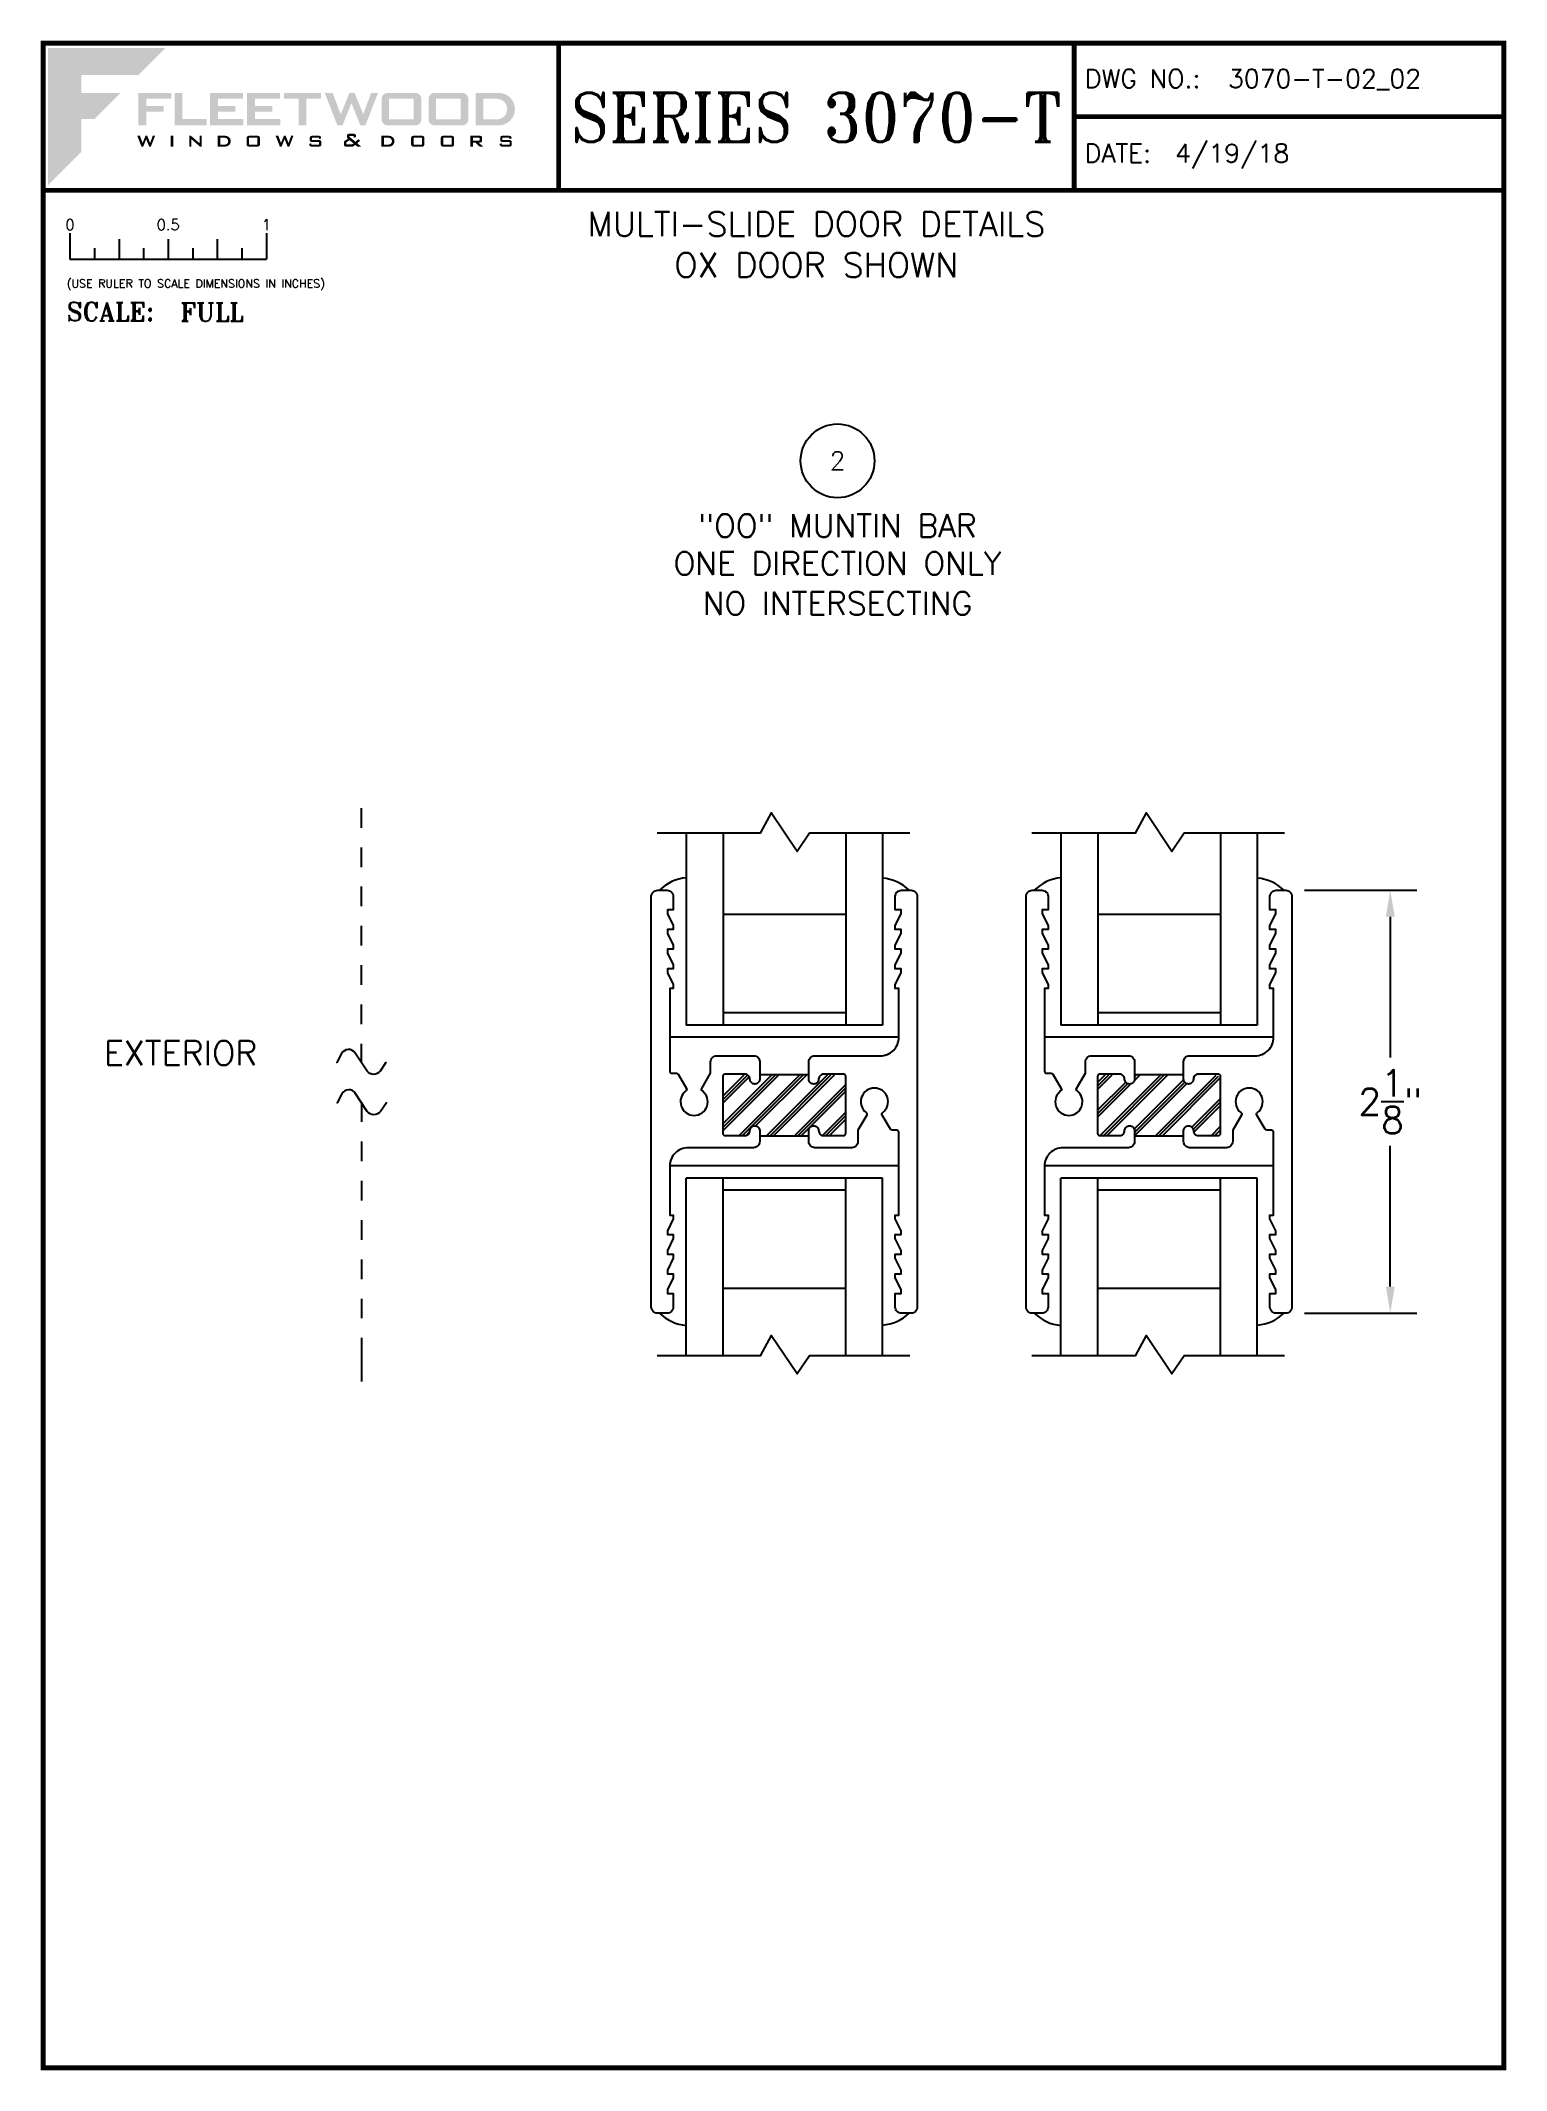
# Paper-space layout 'DETAIL 2' of a CAD drawing. Extents: x 0.3 to 7.8, y 0.1 to 10.4.
# The model-space entities are those that its viewports show. They can reach past a viewport. Long polylines and large blocks are cut down to what shows.
import ezdxf
from ezdxf.enums import TextEntityAlignment as Align

# ---------------------------------------------------------------- set-up
doc = ezdxf.new("R2010")
doc.units = 0
doc.header["$LTSCALE"] = 0.25
doc.header["$MEASUREMENT"] = 0
doc.linetypes.add('HIDDEN', pattern=[0.375, 0.25, -0.125])
doc.layers.get('0').update_dxf_attribs({"linetype": 'CONTINUOUS'})
doc.layers.get('DEFPOINTS').update_dxf_attribs({"color": 1, "linetype": 'CONTINUOUS'})
for name, color, linetype in [('DIM', 7, 'CONTINUOUS'), ('GLASS-VINYL', 7, 'CONTINUOUS'), ('SASH', 5, 'CONTINUOUS'), ('TEXT', 7, 'CONTINUOUS'), ('TITLE-BLOCK', 7, 'CONTINUOUS'), ('VENT', 5, 'CONTINUOUS')]:
    doc.layers.add(name, color=color, linetype=linetype)
doc.layers.add('VP', color=40, linetype='CONTINUOUS', plot=False)
doc.layers.get('VP').off()
doc.styles.add('ROMANS', font='romans')
doc.styles.add('ROMANT', font='romant')
doc.styles.add('SIMPLEX-094', font='simplex.shx', dxfattribs={"height": 0.094})
doc.styles.get("Standard").update_dxf_attribs({"font": 'simplex.shx'})
doc.dimstyles.new('FULL SCALE', dxfattribs={"dimscale": 0.75, "dimtxt": 0.18, "dimasz": 0.18, "dimexe": 0.18, "dimexo": 0.125, "dimgap": 0.09, "dimtad": 0, "dimtih": 1, "dimtoh": 1, "dimdec": 4, "dimzin": 0, "dimdsep": 46, "dimlunit": 4, "dimtxsty": 'Standard', "dimcen": 0.09, "dimadec": 0, "dimazin": 0, "dimtfac": 1, "dimtdec": 4, "dimtofl": 0, "dimtmove": 0, "dimatfit": 3, "dimfxl": 0, "dimtolj": 1, "dimtzin": 0, "dimarcsym": 0})

# ---------------------------------------------------------------- blocks, each defined once
blk = doc.blocks.new('Fleetwood_Logo_6-10-15')
h = blk.add_hatch(color=154)
h.dxf.hatch_style = 1
h.paths.add_polyline_path([(0.2526, -0.0017), (0.0019, -0.0017), (0.0019, -0.2942), (0.0725, -0.2236), (0.0725, -0.1535), (0.1007, -0.1535), (0.1567, -0.0976), (0.0725, -0.0976), (0.0725, -0.0596), (0.1946, -0.0596)])
h = blk.add_hatch(color=251)
h.dxf.hatch_style = 1
h.paths.add_polyline_path([(0.2487, -0.1256), (0.2112, -0.1256), (0.2112, -0.1102), (0.2647, -0.1102), (0.2647, -0.0976), (0.1946, -0.0976), (0.1946, -0.1667), (0.2112, -0.1667), (0.2112, -0.1377), (0.2487, -0.1377)])
h = blk.add_hatch(color=251)
h.dxf.hatch_style = 1
h.paths.add_polyline_path([(0.2886, -0.0976), (0.272, -0.0976), (0.272, -0.1667), (0.3401, -0.1667), (0.3401, -0.1535), (0.2886, -0.1535)])
h = blk.add_hatch(color=251)
h.dxf.hatch_style = 1
h.paths.add_polyline_path([(0.4175, -0.0976), (0.3474, -0.0976), (0.3474, -0.1667), (0.4185, -0.1667), (0.4185, -0.1534), (0.364, -0.1534), (0.364, -0.1377), (0.4015, -0.1377), (0.4015, -0.1256), (0.364, -0.1256), (0.364, -0.1102), (0.4175, -0.1102)])
h = blk.add_hatch(color=251)
h.dxf.hatch_style = 1
h.paths.add_polyline_path([(0.4965, -0.0976), (0.4264, -0.0976), (0.4264, -0.1667), (0.4975, -0.1667), (0.4975, -0.1534), (0.443, -0.1534), (0.443, -0.1377), (0.4804, -0.1377), (0.4804, -0.1256), (0.443, -0.1256), (0.443, -0.1102), (0.4965, -0.1102)])
h = blk.add_hatch(color=251)
h.dxf.hatch_style = 1
h.paths.add_polyline_path([(0.5842, -0.0976), (0.5054, -0.0976), (0.5054, -0.1102), (0.5365, -0.1102), (0.5365, -0.1667), (0.5531, -0.1667), (0.5531, -0.1102), (0.5842, -0.1102)])
h = blk.add_hatch(color=251)
h.dxf.hatch_style = 1
h.paths.add_polyline_path([(0.6089, -0.0976), (0.5921, -0.0976), (0.6188, -0.1667), (0.63, -0.1667), (0.6489, -0.1192), (0.6679, -0.1667), (0.6789, -0.1667), (0.7056, -0.0976), (0.6908, -0.0976), (0.6742, -0.1433), (0.6558, -0.0976), (0.6446, -0.0976), (0.6261, -0.1433)])
h = blk.add_hatch(color=251)
h.dxf.hatch_style = 1
h.paths.add_polyline_path([(0.7853, -0.0976), (0.726, -0.0976, 0.414214), (0.7133, -0.1102), (0.7133, -0.154, 0.414214), (0.726, -0.1667), (0.7853, -0.1667, 0.414214), (0.798, -0.154), (0.798, -0.1102, 0.414214)])
h.paths.add_polyline_path([(0.7819, -0.1102), (0.7819, -0.154), (0.7294, -0.154), (0.7294, -0.1102)], flags=16)
h = blk.add_hatch(color=251)
h.dxf.hatch_style = 1
h.paths.add_polyline_path([(0.8856, -0.0976), (0.8262, -0.0976, 0.414214), (0.8136, -0.1102), (0.8136, -0.154, 0.414214), (0.8262, -0.1667), (0.8856, -0.1667, 0.414214), (0.8982, -0.154), (0.8982, -0.1102, 0.414214)])
h.paths.add_polyline_path([(0.8822, -0.1102), (0.8822, -0.154), (0.8296, -0.154), (0.8296, -0.1102)], flags=16)
h = blk.add_hatch(color=251)
h.dxf.hatch_style = 1
h.paths.add_polyline_path([(0.9632, -0.0976), (0.914, -0.0976), (0.914, -0.1667), (0.9632, -0.1667, 1)])
h.paths.add_polyline_path([(0.9301, -0.1102), (0.9593, -0.1102, -1), (0.9593, -0.154), (0.9301, -0.154)], flags=16)
h = blk.add_hatch(color=7)
h.dxf.hatch_style = 1
h.paths.add_polyline_path([(0.2301, -0.1891), (0.2251, -0.1891), (0.2196, -0.2043), (0.2134, -0.1891), (0.2097, -0.1891), (0.2035, -0.2043), (0.1978, -0.1891), (0.1922, -0.1891), (0.2011, -0.2121), (0.2048, -0.2121), (0.2112, -0.1963), (0.2175, -0.2121), (0.2212, -0.2121)])
h = blk.add_hatch(color=7)
h.dxf.hatch_style = 1
h.paths.add_polyline_path([(0.2691, -0.1891), (0.2637, -0.1891), (0.2637, -0.2118), (0.2637, -0.2121), (0.2691, -0.2121)])
h = blk.add_hatch(color=7)
h.dxf.hatch_style = 1
h.paths.add_polyline_path([(0.3077, -0.1964), (0.3259, -0.2121), (0.3298, -0.2121), (0.3298, -0.1891), (0.325, -0.1891), (0.325, -0.2047), (0.3067, -0.1891), (0.3029, -0.1891), (0.3029, -0.2121), (0.3077, -0.2121)])
h = blk.add_hatch(color=7)
h.dxf.hatch_style = 1
h.paths.add_polyline_path([(0.3801, -0.1891), (0.3637, -0.1891), (0.3637, -0.2121), (0.3801, -0.2121, 1)])
h.paths.add_polyline_path([(0.3691, -0.2079), (0.3691, -0.1933), (0.3788, -0.1933, -1), (0.3788, -0.2079)], flags=16)
h = blk.add_hatch(color=7)
h.dxf.hatch_style = 1
h.paths.add_polyline_path([(0.4537, -0.2079), (0.4537, -0.1933, 0.414214), (0.4495, -0.1891), (0.4297, -0.1891, 0.414214), (0.4255, -0.1933), (0.4255, -0.2079, 0.414214), (0.4297, -0.2121), (0.4495, -0.2121, 0.414214)])
h.paths.add_polyline_path([(0.4308, -0.2079), (0.4308, -0.1933), (0.4484, -0.1933), (0.4484, -0.2079)], flags=16)
h = blk.add_hatch(color=7)
h.dxf.hatch_style = 1
h.paths.add_polyline_path([(0.5253, -0.1891), (0.5203, -0.1891), (0.5148, -0.2043), (0.5087, -0.1891), (0.5049, -0.1891), (0.4988, -0.2043), (0.493, -0.1891), (0.4874, -0.1891), (0.4963, -0.2121), (0.5001, -0.2121), (0.5064, -0.1963), (0.5127, -0.2121), (0.5164, -0.2121)])
h = blk.add_hatch(color=7)
h.dxf.hatch_style = 1
h.paths.add_polyline_path([(0.5801, -0.1891), (0.5643, -0.1891, 0.414214), (0.56, -0.1933), (0.56, -0.1981, 0.414214), (0.5643, -0.2024), (0.58, -0.2024), (0.58, -0.2078), (0.5637, -0.2078), (0.5637, -0.2052), (0.5591, -0.2062), (0.5591, -0.2078, 0.414214), (0.5634, -0.2121), (0.5805, -0.2121, 0.414214), (0.5848, -0.2078), (0.5848, -0.2024, 0.414214), (0.5805, -0.1982), (0.5648, -0.1982), (0.5648, -0.193), (0.5798, -0.193), (0.5798, -0.1958), (0.5843, -0.1948), (0.5843, -0.1933, 0.414214)])
h = blk.add_hatch(color=7)
h.dxf.hatch_style = 1
h.paths.add_polyline_path([(0.645, -0.1913, -0.222262), (0.6447, -0.1906), (0.6447, -0.1892), (0.6535, -0.1892), (0.6535, -0.193), (0.6587, -0.1918), (0.6587, -0.189, 0.414214), (0.6544, -0.1847), (0.6437, -0.1847, 0.414214), (0.6394, -0.189), (0.6394, -0.1922, 0.222262), (0.6407, -0.1948), (0.6415, -0.1955), (0.6345, -0.1998, 0.260684), (0.6329, -0.2027), (0.6329, -0.2078, 0.414214), (0.6372, -0.2121), (0.6514, -0.2121, 0.17577), (0.6536, -0.2113), (0.657, -0.2085), (0.6614, -0.2121), (0.6699, -0.2121), (0.6613, -0.2049), (0.6676, -0.1997), (0.6637, -0.1964), (0.6574, -0.2017)])
h.paths.add_polyline_path([(0.6532, -0.2052), (0.6509, -0.2072, -0.17577), (0.6502, -0.2074), (0.6382, -0.2074), (0.6382, -0.2033, -0.260684), (0.6387, -0.2025), (0.6451, -0.1985)], flags=16)
h = blk.add_hatch(color=7)
h.dxf.hatch_style = 1
h.paths.add_polyline_path([(0.7294, -0.1891), (0.713, -0.1891), (0.713, -0.2121), (0.7294, -0.2121, 1)])
h.paths.add_polyline_path([(0.7184, -0.2079), (0.7184, -0.1933), (0.7281, -0.1933, -1), (0.7281, -0.2079)], flags=16)
h = blk.add_hatch(color=7)
h.dxf.hatch_style = 1
h.paths.add_polyline_path([(0.8045, -0.2079), (0.8045, -0.1933, 0.414214), (0.8003, -0.1891), (0.7805, -0.1891, 0.414214), (0.7763, -0.1933), (0.7763, -0.2079, 0.414214), (0.7805, -0.2121), (0.8003, -0.2121, 0.414214)])
h.paths.add_polyline_path([(0.7816, -0.2079), (0.7816, -0.1933), (0.7992, -0.1933), (0.7992, -0.2079)], flags=16)
h = blk.add_hatch(color=7)
h.dxf.hatch_style = 1
h.paths.add_polyline_path([(0.8678, -0.2079), (0.8678, -0.1933, 0.414214), (0.8636, -0.1891), (0.8438, -0.1891, 0.414214), (0.8396, -0.1933), (0.8396, -0.2079, 0.414214), (0.8438, -0.2121), (0.8636, -0.2121, 0.414214)])
h.paths.add_polyline_path([(0.8449, -0.2079), (0.8449, -0.1933), (0.8624, -0.1933), (0.8624, -0.2079)], flags=16)
h = blk.add_hatch(color=7)
h.dxf.hatch_style = 1
h.paths.add_polyline_path([(0.9277, -0.1993), (0.9277, -0.1933, 0.414214), (0.9235, -0.1891), (0.9028, -0.1891), (0.9028, -0.2121), (0.9082, -0.2121), (0.9082, -0.2035), (0.9131, -0.2035), (0.9224, -0.2121), (0.9303, -0.2121), (0.9197, -0.2035), (0.9235, -0.2035, 0.414214)])
h.paths.add_polyline_path([(0.9082, -0.1993), (0.9082, -0.1933), (0.9214, -0.1933, -0.414214), (0.9224, -0.1943), (0.9224, -0.1983, -0.414214), (0.9214, -0.1993)], flags=16)
h = blk.add_hatch(color=7)
h.dxf.hatch_style = 1
h.paths.add_polyline_path([(0.9867, -0.1982), (0.971, -0.1982), (0.971, -0.193), (0.9859, -0.193), (0.9859, -0.1958), (0.9905, -0.1948), (0.9905, -0.1933, 0.414214), (0.9863, -0.1891), (0.9705, -0.1891, 0.414214), (0.9662, -0.1933), (0.9662, -0.1981, 0.414214), (0.9705, -0.2024), (0.9862, -0.2024), (0.9862, -0.2078), (0.9699, -0.2078), (0.9699, -0.2052), (0.9653, -0.2062), (0.9653, -0.2078, 0.414214), (0.9696, -0.2121), (0.9867, -0.2121, 0.414214), (0.991, -0.2078), (0.991, -0.2024, 0.414214)])
blk = doc.blocks.new('A-SIZE_P')
at = {"const_width": 0.025}
blk.add_lwpolyline([(0.313, 0.125), (7.751, 0.125), (7.751, 10.437), (0.313, 10.437)], close=True, dxfattribs=at)
for points in [[(2.938, 10.437), (2.938, 9.687)], [(5.563, 10.437), (5.563, 9.687)], [(5.563, 10.062), (7.751, 10.062)], [(0.313, 9.687), (7.751, 9.687)]]:
    blk.add_lwpolyline(points, dxfattribs=at)
at = {"xscale": 2.387023416083395, "yscale": 2.387023416083395, "zscale": 2.387023416083395}
blk.add_blockref('Fleetwood_Logo_6-10-15', (0.334, 10.416), dxfattribs=at)
for s, style, p in [('DWG NO.:', 'SIMPLEX-094', (5.617, 10.209)), ('DATE:', 'SIMPLEX-094', (5.616, 9.829)), ('SCALE:', 'ROMANT', (0.433, 9.022))]:
    blk.add_text(s, height=0.094, dxfattribs=dict(style=style)).set_placement(p)
for tag, p, style in [('DWG_NO', (6.346, 10.209), 'SIMPLEX-094'), ('DATE', (6.077, 9.829), 'SIMPLEX-094'), ('SCALE', (1.011, 9.02), 'ROMANT')]:
    blk.add_attdef(tag, p, '', height=0.094, dxfattribs=dict(style=style))
for tag, height, style, width, p, p2 in [('DWG_NO_F', 0.094, 'SIMPLEX-094', 1.745692, (6.347, 10.209), (7.683, 10.209)), ('PRODUCT', 0.25, 'ROMANT', 1.390728, (3.001, 9.934), (5.5, 9.934))]:
    blk.add_attdef(tag, text='', height=height, dxfattribs=dict(style=style, width=width)).set_placement(p, p2, align=Align.FIT)
blk = doc.blocks.new('sectball')
blk.add_circle((0, 0), 0.125)
blk.add_attdef('NO', text='', height=0.062).set_placement((0, 0), align=Align.MIDDLE_CENTER)
for tag, p in [('LINE1', (0, -0.2588)), ('LINE2', (0, -0.3864)), ('LINE3', (0, -0.5214))]:
    blk.add_attdef(tag, text='', height=0.078).set_placement(p, align=Align.CENTER)
blk = doc.blocks.new('Full')
for p, q in [((0.137, -0.219), (0.137, -0.35)), ((0.262, -0.294), (0.262, -0.35)), ((0.387, -0.249), (0.387, -0.35)), ((0.512, -0.294), (0.512, -0.35)), ((0.637, -0.249), (0.637, -0.35)), ((0.762, -0.294), (0.762, -0.35)), ((0.887, -0.249), (0.887, -0.35)), ((1.012, -0.294), (1.012, -0.35)), ((1.137, -0.219), (1.137, -0.35)), ((0.137, -0.35), (1.137, -0.35))]:
    blk.add_line(p, q)
for s, p in [('0', (0.137, -0.219)), ('0.5', (0.637, -0.219)), ('1', (1.137, -0.219))]:
    blk.add_text(s, height=0.055).set_placement(p, align=Align.BOTTOM_CENTER)
at = {"style": 'ROMANS'}
blk.add_text('(USE RULER TO SCALE DIMENSIONS IN INCHES)', height=0.04115, dxfattribs=at).set_placement((0.12, -0.495))
blk = doc.blocks.new('*D49')
at = {"layer": 'DEFPOINTS', "color": 0}
for p in [(6.641, 6.123), (6.641, 3.969), (7.172, 3.969)]:
    blk.add_point(p, dxfattribs=at)
at = {"layer": 'DIM', "color": 0, "lineweight": -2}
for p, q in [((6.735, 6.123), (7.307, 6.123)), ((7.172, 5.988), (7.172, 5.271)), ((7.172, 4.104), (7.172, 4.821)), ((6.735, 3.969), (7.307, 3.969))]:
    blk.add_line(p, q, dxfattribs=at)
at = {"layer": 'DIM', "color": 0}
for points in [[(7.15, 5.988), (7.195, 5.988), (7.172, 6.123)], [(7.15, 4.104), (7.195, 4.104), (7.172, 3.969)]]:
    blk.add_solid(points, dxfattribs=at)
at = {"layer": 'DIM', "color": 0, "insert": (7.172, 5.046), "char_height": 0.135, "attachment_point": 5}
blk.add_mtext('\\A1;2{\\H1.000000x;\\S1/8;}"', dxfattribs=at)
blk = doc.blocks.new('3091 MUNTIN BAR')
at = {"linetype": 'Continuous'}
h = blk.add_hatch(dxfattribs=at)
h.set_pattern_fill('PLAST', scale=0.4, angle=45, style=0)
h.set_pattern_definition([(45, (-6.89048, -24.30116), (-0.07071068, 0.07071068), []), (45, (-6.89932, -24.29232), (-0.07071068, 0.07071068), []), (45, (-6.90816, -24.28348), (-0.07071068, 0.07071068), [])])
edge = h.paths.add_edge_path()
edge.add_line((-0.802, 0.137), (-0.552, 0.137))
edge.add_line((-0.552, 0.137), (-0.552, 0.11))
edge.add_arc((-0.526, 0.11), 0.025, 180, 364.5812)
edge.add_line((-0.502, 0.112), (-0.502, 0.137))
edge.add_line((-0.502, 0.137), (-0.395, 0.137))
edge.add_arc((-0.395, 0.106), 0.031, 0, 90, ccw=False)
edge.add_line((-0.364, 0.106), (-0.364, -0.144))
edge.add_arc((-0.395, -0.144), 0.031, -90, 0, ccw=False)
edge.add_line((-0.395, -0.175), (-0.502, -0.175))
edge.add_line((-0.502, -0.175), (-0.502, -0.15))
edge.add_arc((-0.527, -0.15), 0.025, 0, 175.4188)
edge.add_line((-0.552, -0.148), (-0.552, -0.175))
edge.add_line((-0.552, -0.175), (-0.802, -0.175))
edge.add_line((-0.802, -0.175), (-0.802, -0.15))
edge.add_arc((-0.827, -0.15), 0.025, 0, 175.4188)
edge.add_arc((-0.881, -0.146), 0.0297, 278.9864, 355.4188, ccw=False)
edge.add_line((-0.877, -0.175), (-0.959, -0.175))
edge.add_arc((-0.959, -0.144), 0.031, 180, 270, ccw=False)
edge.add_line((-0.99, -0.144), (-0.99, 0.106))
edge.add_arc((-0.959, 0.106), 0.031, 90, 180, ccw=False)
edge.add_line((-0.959, 0.137), (-0.852, 0.137))
edge.add_line((-0.852, 0.137), (-0.852, 0.112))
edge.add_arc((-0.827, 0.112), 0.025, 180, 359.9954)
edge.add_line((-0.802, 0.112), (-0.802, 0.137))
at = {"color": 7}
for p, q in [((-0.552, 0.137), (-0.802, 0.137)), ((-0.552, -0.175), (-0.802, -0.175))]:
    blk.add_line(p, q, dxfattribs=at)
for points in [[(-0.802, 0.13), (-0.802, 0.115, -0.414214), (-0.827, 0.09), (-0.827, 0.09, -0.414214), (-0.852, 0.115, 0.414214), (-0.877, 0.14), (-0.98, 0.14, 0.414214), (-0.99, 0.13), (-0.99, -0.162, 0.414214), (-0.98, -0.172), (-0.877, -0.172, 0.414214), (-0.852, -0.147), (-0.852, -0.147, -0.414214), (-0.827, -0.122), (-0.827, -0.122, -0.414214), (-0.802, -0.147), (-0.802, -0.203, -0.414214), (-0.833, -0.234), (-1.166, -0.234, 0.414214), (-1.26, -0.328), (-1.26, -0.577), (-1.242, -0.577), (-1.242, -0.597), (-1.272, -0.657), (-1.272, -0.677), (-1.242, -0.677), (-1.242, -0.697), (-1.272, -0.757), (-1.272, -0.777), (-1.242, -0.777), (-1.242, -0.797), (-1.272, -0.857), (-1.272, -0.877), (-1.242, -0.877), (-1.242, -0.897), (-1.272, -0.957), (-1.272, -0.977), (-1.242, -0.977), (-1.242, -1.046, -0.414214), (-1.273, -1.077), (-1.323, -1.077, -0.414214), (-1.354, -1.046), (-1.354, 1.046, -0.414214), (-1.323, 1.077), (-1.273, 1.077, -0.414214), (-1.242, 1.046), (-1.242, 0.977), (-1.272, 0.977), (-1.272, 0.957), (-1.242, 0.897), (-1.242, 0.877), (-1.272, 0.877), (-1.272, 0.857), (-1.242, 0.797), (-1.242, 0.777), (-1.272, 0.777), (-1.272, 0.757), (-1.242, 0.697), (-1.242, 0.677), (-1.272, 0.677), (-1.272, 0.657), (-1.242, 0.597), (-1.242, 0.577), (-1.26, 0.577), (-1.26, 0.155, 0.414214), (-1.25, 0.145), (-1.226, 0.145, -0.267949), (-1.217, 0.14), (-1.175, 0.068, -0.377509), (-1.178, 0.055, 2.965263), (-1.094, 0.055, -0.377509), (-1.097, 0.068), (-1.052, 0.145), (-1.052, 0.203, -0.414214), (-1.021, 0.234), (-0.832, 0.234, -0.414214), (-0.802, 0.204), (-0.802, 0.123)], [(-0.552, 0.123), (-0.552, 0.204, -0.414214), (-0.522, 0.234), (-0.188, 0.234, 0.414214), (-0.094, 0.328), (-0.094, 0.577), (-0.112, 0.577), (-0.112, 0.597), (-0.082, 0.657), (-0.082, 0.677), (-0.112, 0.677), (-0.112, 0.697), (-0.082, 0.757), (-0.082, 0.777), (-0.112, 0.777), (-0.112, 0.797), (-0.082, 0.857), (-0.082, 0.877), (-0.112, 0.877), (-0.112, 0.897), (-0.082, 0.957), (-0.082, 0.977), (-0.112, 0.977), (-0.112, 1.046, -0.414214), (-0.081, 1.077), (-0.031, 1.077, -0.414214), (0, 1.046), (0, -1.046, -0.414214), (-0.031, -1.077), (-0.081, -1.077, -0.414214), (-0.112, -1.046), (-0.112, -0.977), (-0.082, -0.977), (-0.082, -0.957), (-0.112, -0.897), (-0.112, -0.877), (-0.082, -0.877), (-0.082, -0.857), (-0.112, -0.797), (-0.112, -0.777), (-0.082, -0.777), (-0.082, -0.757), (-0.112, -0.697), (-0.112, -0.677), (-0.082, -0.677), (-0.082, -0.657), (-0.112, -0.597), (-0.112, -0.577), (-0.094, -0.577), (-0.094, -0.155, 0.414214), (-0.104, -0.145), (-0.128, -0.145, -0.267949), (-0.137, -0.14), (-0.179, -0.068, -0.377509), (-0.176, -0.055, 2.965263), (-0.26, -0.055, -0.377509), (-0.257, -0.068), (-0.302, -0.145), (-0.302, -0.203, -0.414214), (-0.333, -0.234), (-0.521, -0.234, -0.414214), (-0.552, -0.203), (-0.552, -0.147, -0.414214), (-0.527, -0.122, -0.414214), (-0.502, -0.147, 0.414214), (-0.477, -0.172), (-0.374, -0.172, 0.414214), (-0.364, -0.162), (-0.364, 0.13, 0.414214), (-0.374, 0.14), (-0.477, 0.14, 0.414214), (-0.502, 0.115), (-0.502, 0.115, -0.414214), (-0.527, 0.09), (-0.527, 0.09, -0.414214), (-0.552, 0.115), (-0.552, 0.13)]]:
    blk.add_lwpolyline(points, format="xyb")
blk = doc.blocks.new('3766 SCREEN ADAPTER')
blk.add_line((0.25, 1.836), (0.25, 1.544))
blk.add_lwpolyline([(0.21, 1.528), (0.18, 1.498), (0.18, 1.528), (0.09, 1.528, 0.414214), (0.08, 1.518), (0.08, 1.373, 0.414214), (0.11, 1.343), (0.22, 1.343, -0.414214), (0.25, 1.313), (0.25, 0.873, 0.414214), (0.28, 0.843), (0.555, 0.843, -0.414214), (0.565, 0.833), (0.565, 0.733), (0.59, 0.733), (0.59, 0.718), (0.565, 0.663), (0.565, 0.633), (0.59, 0.633), (0.59, 0.618), (0.565, 0.563), (0.565, 0.533), (0.59, 0.533), (0.59, 0.518), (0.565, 0.463), (0.565, 0.433), (0.59, 0.433), (0.59, 0.418), (0.517, 0.291, -1), (0.482, 0.311), (0.502, 0.345, 0.131652), (0.503, 0.35), (0.503, 0.75, 0.414214), (0.472, 0.781), (0.28, 0.781, 0.414214), (0.25, 0.751), (0.25, 0), (0.188, 0), (0.188, 1.271, 0.414214), (0.178, 1.281), (-0.178, 1.281, 0.414214), (-0.188, 1.271), (-0.188, 0), (-0.25, 0), (-0.25, 0.751, 0.414214), (-0.28, 0.781), (-0.472, 0.781, 0.414214), (-0.503, 0.75), (-0.503, 0.35, 0.131652), (-0.502, 0.345), (-0.482, 0.311, -1), (-0.517, 0.291), (-0.59, 0.418), (-0.59, 0.433), (-0.565, 0.433), (-0.565, 0.463), (-0.59, 0.518), (-0.59, 0.533), (-0.565, 0.533), (-0.565, 0.563), (-0.59, 0.618), (-0.59, 0.633), (-0.565, 0.633), (-0.565, 0.663), (-0.59, 0.718), (-0.59, 0.733), (-0.565, 0.733), (-0.565, 0.833, -0.414214), (-0.555, 0.843), (-0.28, 0.843, 0.414214), (-0.25, 0.873), (-0.25, 1.313, -0.414214), (-0.22, 1.343), (-0.012, 1.343, 0.414214), (0.018, 1.373), (0.018, 1.56, -0.414214), (0.048, 1.59), (0.21, 1.59, -0.414214), (0.25, 1.55), (0.25, 1.538, -0.414214), (0.21, 1.498)], format="xyb", close=True)
blk.add_circle((0.136, 1.446), 0.0563)

msp = doc.modelspace()

# ---------------------------------------------------------------- linework, layer by layer
at = {"layer": 'GLASS-VINYL'}
for p, q in [((-3.928, 17.276), (-3.928, 16.298)), ((-3.74, 17.276), (-3.74, 16.298)), ((-3.115, 17.276), (-3.115, 16.298)), ((-2.928, 17.276), (-2.928, 16.298)), ((-2.02, 17.276), (-2.02, 16.298)), ((-1.832, 17.276), (-1.832, 16.298)), ((-1.207, 17.276), (-1.207, 16.298)), ((-1.02, 17.276), (-1.02, 16.298)), ((-3.115, 16.861), (-3.74, 16.861)), ((-1.207, 16.861), (-1.832, 16.861)), ((-3.115, 16.36), (-3.74, 16.36)), ((-1.207, 16.36), (-1.832, 16.36)), ((-2.845, 16.236), (-4.011, 16.236)), ((-2.928, 16.298), (-3.928, 16.298)), ((-0.937, 16.236), (-2.103, 16.236)), ((-1.02, 16.298), (-2.02, 16.298)), ((-2.845, 15.581), (-4.011, 15.581)), ((-3.928, 14.614), (-3.928, 15.519)), ((-2.928, 15.519), (-3.928, 15.519)), ((-3.74, 14.614), (-3.74, 15.519)), ((-3.115, 14.614), (-3.115, 15.519)), ((-2.928, 14.614), (-2.928, 15.519)), ((-0.937, 15.581), (-2.103, 15.581)), ((-2.02, 14.614), (-2.02, 15.519)), ((-1.02, 15.519), (-2.02, 15.519)), ((-1.832, 14.614), (-1.832, 15.519)), ((-1.207, 14.614), (-1.207, 15.519)), ((-1.02, 14.614), (-1.02, 15.519)), ((-3.115, 15.457), (-3.74, 15.457)), ((-1.207, 15.457), (-1.832, 15.457)), ((-3.115, 14.956), (-3.74, 14.956)), ((-1.207, 14.956), (-1.832, 14.956))]:
    msp.add_line(p, q, dxfattribs=at)
for points in [[(-2.789, 17.276), (-3.3, 17.276), (-3.363, 17.183), (-3.494, 17.38), (-3.55, 17.276), (-4.076, 17.276)], [(-0.881, 17.276), (-1.392, 17.276), (-1.455, 17.183), (-1.586, 17.38), (-1.642, 17.276), (-2.168, 17.276)], [(-2.789, 14.614), (-3.3, 14.614), (-3.363, 14.522), (-3.494, 14.718), (-3.55, 14.614), (-4.076, 14.614)], [(-0.881, 14.614), (-1.392, 14.614), (-1.455, 14.522), (-1.586, 14.718), (-1.642, 14.614), (-2.168, 14.614)], [(-2.789, 14.364), (-3.3, 14.364), (-3.363, 14.272), (-3.494, 14.468), (-3.55, 14.364), (-4.076, 14.364)], [(-0.881, 14.364), (-1.392, 14.364), (-1.455, 14.272), (-1.586, 14.468), (-1.642, 14.364), (-2.168, 14.364)]]:
    msp.add_lwpolyline(points, dxfattribs=at)
for centre, start, end in [((-3.909, 16.831), 94.8177, 135.0644), ((-2.944, 16.829), 45.7474, 85.7192), ((-2.001, 16.831), 94.8177, 135.0644), ((-1.036, 16.829), 45.7474, 85.7192), ((-3.909, 14.986), 224.9356, 265.1823), ((-2.944, 14.988), 274.2808, 314.2526), ((-2.001, 14.986), 224.9356, 265.1823), ((-1.036, 14.988), 274.2808, 314.2526)]:
    msp.add_arc(centre, 0.218, start, end, dxfattribs=at)
at = {"layer": 'SASH', "linetype": 'HIDDEN'}
for p, q in [((-5.583, 17.518), (-5.583, 16.11)), ((-5.581, 15.905), (-5.581, 14.629))]:
    msp.add_line(p, q, dxfattribs=at)
at = {"layer": 'SASH'}
for points in [[(-5.456, 16.107), (-5.456, 16.107), (-5.486, 16.064, -0.530591), (-5.552, 16.064), (-5.613, 16.156, 0.567229), (-5.682, 16.153), (-5.706, 16.107), (-5.706, 16.107)], [(-5.454, 15.902), (-5.454, 15.902), (-5.484, 15.859, -0.530591), (-5.551, 15.859), (-5.612, 15.951, 0.567229), (-5.68, 15.948), (-5.704, 15.902), (-5.704, 15.902)]]:
    msp.add_lwpolyline(points, format="xyb", dxfattribs=at)

# ---------------------------------------------------------------- block references
at = {"layer": 'SASH', "xscale": -1}
msp.add_blockref('3766 SCREEN ADAPTER', (-5.331, 12.792), dxfattribs=at)
at = {"layer": 'VENT'}
for p in [(-2.751, 15.908), (-0.843, 15.908)]:
    msp.add_blockref('3091 MUNTIN BAR', p, dxfattribs=at)

psp = doc.layouts.new('DETAIL 2')

# ---------------------------------------------------------------- block references
at = {"layer": 'TEXT', "xscale": 1.504, "yscale": 1.504, "zscale": 1.504}
psp.add_blockref('sectball', (4.35807, 8.30938), dxfattribs=at).add_auto_attribs({'NO': '2', 'LINE1': '"OO" MUNTIN BAR', 'LINE2': 'ONE DIRECTION ONLY', 'LINE3': 'NO INTERSECTING'})
at = {"layer": 'TITLE-BLOCK'}
ref = psp.add_blockref('A-SIZE_P', (0, 0), dxfattribs=at)
ref.add_attrib('DATE', '4/19/18', (6.07741, 9.82884), dxfattribs={"layer": '0', "height": 0.094, "style": 'SIMPLEX-094'})
ref.add_attrib('SCALE', 'FULL', (1.01101, 9.02035), dxfattribs={"layer": '0', "height": 0.094, "style": 'ROMANT'})
ref.add_attrib('PRODUCT', 'SERIES 3070-T', dxfattribs={"layer": '0', "height": 0.25, "style": 'ROMANT', "width": 0.807692}).set_placement((3.0005, 9.93352), (5.5005, 9.93352), align=Align.FIT)
ref.add_attrib('DWG_NO', '3070-T-02_02', (6.34634, 10.20879), dxfattribs={"layer": '0', "height": 0.094, "style": 'SIMPLEX-094'})
psp.add_blockref('Full', (0.313, 9.687), dxfattribs=at)

# ---------------------------------------------------------------- texts
at = {"layer": 'TEXT'}
psp.add_text('EXTERIOR', height=0.125, dxfattribs=at).set_placement((1.01331, 5.23133), align=Align.CENTER)
at = {"layer": 'TEXT', "insert": (4.2505, 9.41101), "char_height": 0.125, "width": 2.875, "attachment_point": 5}
psp.add_mtext('MULTI-SLIDE DOOR DETAILS\\POX DOOR SHOWN', dxfattribs=at)

# ---------------------------------------------------------------- dimensions: what is measured, and where the dimension line sits
at = {"layer": 'DIM'}
dim = psp.add_linear_dim(base=(7.17225, 3.969), p1=(6.64125, 6.123), p2=(6.64125, 3.969), angle=90, dimstyle='FULL SCALE', dxfattribs=at)
dim.commit()
dim.dimension.update_dxf_attribs({"geometry": '*D49', "text_midpoint": (7.17225, 5.046)})

# ---------------------------------------------------------------- viewports
at = {"layer": 'VP'}
psp.add_viewport(center=(4.3854, 5.081), size=(5.59256, 2.9196428), view_center_point=(-3.12949, 15.94339), view_height=2.9196428, dxfattribs=at)

doc.saveas('drawing.dxf')
